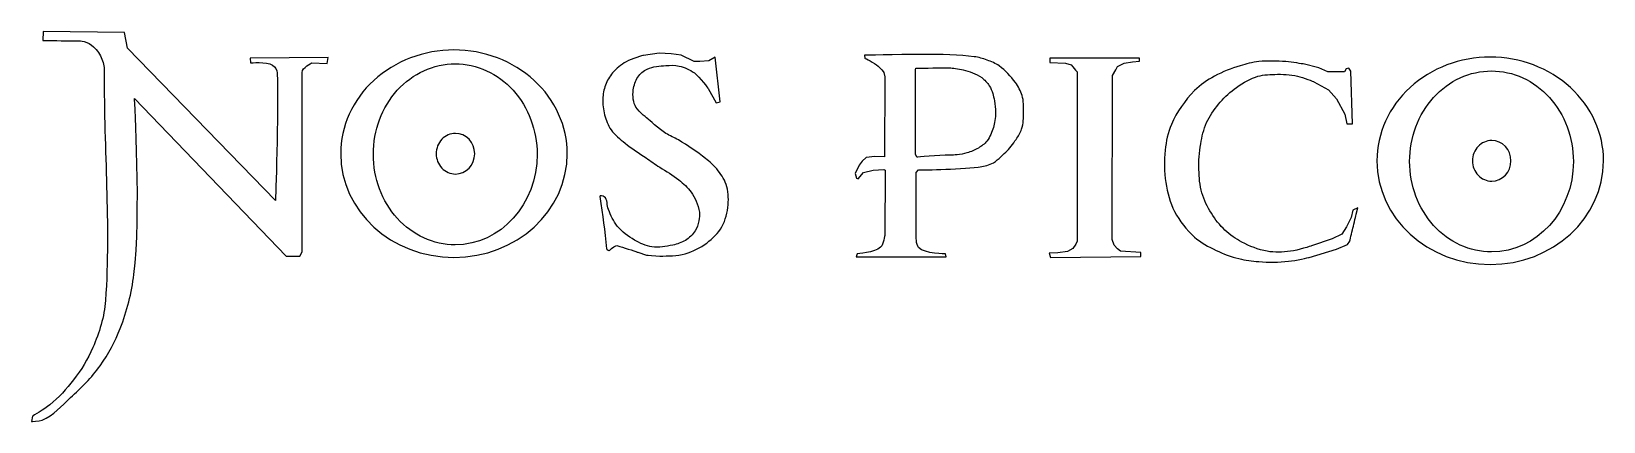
# Model space of a CAD drawing. Extents: x 9 to 247, y 232 to 291.
import ezdxf

# ---------------------------------------------------------------- set-up
doc = ezdxf.new("R2010")
doc.units = 0
doc.layers.add('图层_1', color=7, linetype='CONTINUOUS')

msp = doc.modelspace()

# ---------------------------------------------------------------- linework, layer by layer
at = {"layer": '图层_1', "color": 7}
for points in [[(10.847078, 290.999476), (10.757678, 289.656406)], [(45.956566, 265.473381), (23.565165, 288.491619), (23.117647, 290.820676), (10.847078, 290.999476)], [(103.95043, 287.730425), (101.57693, 287.372307)], [(111.3846, 282.356591), (112.59383, 280.206851), (113.17571, 280.386168), (112.41452, 287.103588), (111.474, 286.566153), (110.08598, 286.476753), (109.23486, 286.476753), (107.26444, 287.417264), (105.7865, 287.641023), (103.95043, 287.730425)], [(51.420316, 286.252994), (53.748856, 286.163074), (53.928166, 287.058626), (42.105636, 286.969226), (42.195036, 286.252474)], [(134.99453, 287.398145), (135.06743, 286.956829)], [(142.91033, 271.987737), (142.70207, 272.455408), (142.70207, 285.176059), (142.75427, 285.435991)], [(143.72856, 287.530435), (143.72888, 287.530437)], [(202.94182, 283.393696), (205.13599, 282.184467), (206.39018, 280.795921), (207.64385, 278.51234), (207.91256, 277.034394), (208.76367, 277.034394), (208.53992, 285.005484), (208.22625, 285.453518), (207.82317, 285.364118), (207.55444, 284.916083), (206.39018, 284.871123), (205.0466, 284.916083), (203.70301, 285.498477), (201.3295, 286.080353)], [(137.90756, 284.81329), (138.07655, 284.155966), (138.00725, 272.039393), (136.57426, 272.076083), (135.25134, 271.928805), (134.66327, 271.414625), (134.18578, 270.789857), (133.59822, 269.540837), (133.81836, 268.805999), (134.0385, 268.732099), (134.84724, 269.687597), (136.31691, 270.055016), (137.93335, 270.128916), (138.15401, 270.055016), (138.08061, 260.208073)], [(24.640034, 280.878645), (47.568866, 257.054263), (49.629206, 257.054263), (49.987326, 257.681093)], [(142.82709, 260.135213), (142.82009, 269.694831), (143.18751, 270.062767)], [(209.34555, 263.375279), (209.56983, 264.31579), (208.85307, 264.002631), (208.58437, 262.882803), (207.86812, 261.449823), (207.19633, 260.374953), (205.71839, 259.658713), (202.58369, 258.583843)], [(202.22506, 256.837183), (206.34522, 258.091363), (208.04692, 258.807603), (208.3606, 259.300083)], [(100.72634, 257.636653), (102.06993, 257.188623)], [(133.8881, 257.371553), (133.76976, 256.949363), (147.37565, 256.948843), (147.26558, 257.393263)], [(9.234773, 232.87175), (9.055456, 232.0656)]]:
    msp.add_lwpolyline(points, dxfattribs=at)
for points in [[(72.938896, 288.198097)], [(73.129066, 286.108302)], [(146.92197, 285.491281)], [(163.00884, 286.940809), (163.00884, 286.294854), (165.39888, 286.230254), (166.23862, 285.971872), (166.497, 285.648377), (166.88458, 285.131613), (167.14296, 284.873231), (167.14296, 284.227276), (167.14296, 259.292363), (166.94917, 258.840203), (166.497, 258.194243), (165.72186, 257.741563), (164.23616, 257.547773), (162.94425, 257.483173), (163.13803, 256.837223), (176.76821, 256.966413), (176.76821, 257.612363), (173.73222, 257.806673), (173.28005, 258.129653), (172.76329, 258.711013), (172.44031, 259.550753), (172.50491, 284.356467), (173.02169, 285.196725), (173.28006, 285.71349), (174.24899, 286.230254), (175.54091, 286.424041), (176.57444, 286.488641), (176.57444, 286.94081)], [(196.67035, 286.529941)], [(229.61305, 287.123227)], [(229.80323, 285.033432)], [(73.160586, 275.594732)], [(229.83475, 274.519862)]]:
    msp.add_lwpolyline(points, close=True, dxfattribs=at)
for points in [[(10.757678, 289.656406), (10.757678, 289.656406), (13.385169, 289.607206), (14.698522, 289.567006)], [(14.698522, 289.567006), (15.47497, 289.543206), (16.27953, 289.688349), (17.027062, 289.477086)], [(17.027062, 289.477086), (17.554474, 289.328036), (18.058135, 289.043554), (18.46005, 288.670934)], [(18.46005, 288.670934), (19.012621, 288.158644), (19.431997, 287.489088), (19.714237, 286.790429)], [(72.938896, 288.198097), (68.395348, 288.198048), (64.037914, 286.54655), (60.825181, 283.606914)], [(85.052609, 283.606913), (81.839877, 286.546549), (77.482443, 288.198047), (72.938896, 288.198097)], [(19.714237, 286.790429), (19.964291, 286.171449), (20.078055, 285.487049), (20.072355, 284.819489)], [(42.195036, 286.252474), (42.195036, 286.252474), (44.569696, 286.487756), (45.509046, 285.894356)], [(45.509046, 285.894356), (45.894326, 285.650967), (46.211676, 285.185606), (46.225276, 284.730086)], [(49.987326, 284.819489), (49.990126, 285.495029), (51.420316, 286.252994), (51.420316, 286.252994)], [(64.373762, 282.101467), (66.695792, 284.66704), (69.845183, 286.108348), (73.129066, 286.108302)], [(73.129066, 286.108302), (76.412858, 286.108195), (79.562115, 284.666819), (81.884032, 282.101263)], [(98.979683, 286.431796), (98.206273, 285.990077), (97.497023, 285.408451), (96.919853, 284.730091)], [(101.57693, 287.372307), (101.57693, 287.372307), (99.779273, 286.888456), (98.979683, 286.431796)], [(100.72634, 284.103257), (101.08068, 284.618107), (101.59507, 285.043706), (102.15933, 285.312486)], [(102.15933, 285.312486), (103.02363, 285.724185), (104.02548, 285.781141), (104.98034, 285.849921)], [(104.98034, 285.849921), (105.65101, 285.898221), (106.34166, 285.915901), (106.99573, 285.760001)], [(106.99573, 285.760001), (107.80809, 285.566311), (108.60722, 285.225139), (109.27982, 284.730089)], [(143.72888, 287.530437), (139.66349, 287.520007), (134.99453, 287.398145), (134.99453, 287.398145)], [(135.06743, 286.956829), (135.06743, 286.956829), (136.46233, 286.255245), (137.05904, 285.76207)], [(137.05904, 285.76207), (137.38609, 285.491767), (137.90756, 284.81329), (137.90756, 284.81329)], [(142.75427, 285.435991), (142.75427, 285.435991), (144.67834, 285.491361), (146.92197, 285.491281)], [(151.56529, 287.18472), (149.47377, 287.461464), (146.51016, 287.537574), (143.72856, 287.530435)], [(146.92197, 285.491285), (147.2425, 285.491277), (147.56979, 285.490368), (147.89865, 285.487685)], [(147.89865, 285.487685), (148.22223, 285.485185), (149.25846, 285.325463), (149.9254, 285.176076)], [(153.54915, 286.670539), (152.90745, 286.905202), (152.24262, 287.095096), (151.56529, 287.18472)], [(155.38625, 285.788939), (154.83497, 286.185785), (154.18709, 286.437234), (153.54915, 286.670539)], [(157.81142, 283.290384), (157.1329, 284.232006), (156.32822, 285.110876), (155.38625, 285.788939)], [(191.79107, 285.811676), (190.46802, 285.398656), (189.15233, 284.915449), (187.93962, 284.24433)], [(194.61208, 286.438511), (193.65445, 286.333391), (192.71069, 286.098756), (191.79107, 285.811676)], [(196.67035, 286.529981), (195.98226, 286.536981), (195.29465, 286.513441), (194.61208, 286.438511)], [(198.73224, 286.438471), (198.04719, 286.485471), (197.35846, 286.522961), (196.67035, 286.529941)], [(201.3295, 286.080353), (201.3295, 286.080353), (199.6042, 286.378621), (198.73224, 286.438471)], [(229.61305, 287.123227), (225.069412, 287.123304), (220.711845, 285.471862), (217.498999, 282.532212)], [(241.726772, 282.532047), (238.514036, 285.471683), (234.156599, 287.12318), (229.61305, 287.123227)], [(20.072355, 284.819489), (19.969993, 272.747282), (21.05035, 262.179568), (20.251672, 250.336843)], [(46.225276, 284.730086), (46.410476, 278.541202), (45.956566, 265.473381), (45.956566, 265.473381)], [(49.987326, 257.681093), (49.987326, 257.681093), (49.945526, 274.75198), (49.987326, 284.819489)], [(60.825181, 283.606914), (57.612447, 280.667278), (55.807586, 276.680305), (55.807646, 272.523084)], [(90.070143, 272.523084), (90.070203, 276.680304), (88.265342, 280.667277), (85.052609, 283.606913)], [(95.844983, 282.894028), (95.593743, 282.225318), (95.469223, 281.503076), (95.441913, 280.789247)], [(96.919853, 284.730091), (96.460303, 284.189962), (96.094403, 283.557897), (95.844983, 282.894028)], [(100.05455, 282.177276), (100.1681, 282.847546), (100.34092, 283.543248), (100.72634, 284.103257)], [(109.27982, 284.730089), (110.13145, 284.10327), (111.3846, 282.356591), (111.3846, 282.356591)], [(149.9254, 285.176076), (150.40136, 285.069465), (150.87604, 284.942968), (151.32842, 284.760597)], [(151.32842, 284.760597), (151.81699, 284.563634), (152.31323, 284.353308), (152.73143, 284.032993)], [(152.73143, 284.032993), (153.17914, 283.690098), (153.5635, 283.25637), (153.87452, 282.786041)], [(158.8403, 281.306009), (158.63214, 282.021333), (158.24695, 282.685963), (157.81142, 283.290384)], [(187.93962, 284.24433), (186.84491, 283.63851), (185.7682, 282.945558), (184.89433, 282.050148)], [(190.89501, 282.273867), (191.88565, 283.014387), (192.94857, 283.711931), (194.11962, 284.109931)], [(194.11962, 284.109931), (195.04707, 284.425141), (196.05143, 284.483717), (197.03055, 284.513007)], [(197.03055, 284.513007), (198.18295, 284.547507), (199.35019, 284.479187), (200.47892, 284.24429)], [(200.47892, 284.24429), (201.32933, 284.0673), (202.94182, 283.393696), (202.94182, 283.393696)], [(221.047913, 281.026605), (223.369947, 283.592178), (226.519344, 285.033484), (229.80323, 285.033432)], [(229.80323, 285.033432), (233.087021, 285.033323), (236.236276, 283.591946), (238.558192, 281.02639)], [(24.550634, 254.277683), (25.66022, 263.075036), (24.640034, 280.878645), (24.640034, 280.878645)], [(60.747396, 272.428), (60.747283, 276.056228), (62.051731, 279.535894), (64.373762, 282.101467)], [(81.884032, 282.101263), (84.205949, 279.535706), (85.510326, 276.056128), (85.510213, 272.428)], [(95.441913, 280.789247), (95.411513, 279.993617), (95.505913, 279.185207), (95.710633, 278.415748)], [(100.05455, 280.744289), (99.97805, 281.215809), (99.97475, 281.706297), (100.05455, 282.177276)], [(100.45762, 279.535577), (100.23204, 279.895587), (100.1226, 280.324929), (100.05455, 280.744289)], [(153.87452, 282.786041), (154.10542, 282.436872), (154.28277, 282.046006), (154.39387, 281.642441)], [(154.39387, 281.642441), (154.47707, 281.340001), (154.57665, 280.89794), (154.6383, 280.520029)], [(154.6383, 280.520029), (154.7331, 279.938742), (154.84136, 279.352419), (154.83053, 278.763547)], [(159.06044, 278.807453), (159.07114, 279.64346), (159.07384, 280.503236), (158.8403, 281.306009)], [(184.89433, 282.050148), (183.45418, 280.57448), (182.23886, 278.828565), (181.40101, 276.944517)], [(188.52151, 279.989769), (189.21938, 280.837408), (190.01558, 281.616488), (190.89501, 282.273867)], [(217.498999, 282.532212), (214.286153, 279.592563), (212.48122, 275.605518), (212.48128, 271.448215)], [(217.42154, 271.35313), (217.421427, 274.981362), (218.725878, 278.461031), (221.047913, 281.026605)], [(238.558192, 281.02639), (240.880107, 278.460834), (242.184483, 274.981257), (242.18437, 271.35313)], [(246.74431, 271.448215), (246.74437, 275.605437), (244.939507, 279.592412), (241.726772, 282.532047)], [(95.710633, 278.415748), (95.923773, 277.614499), (96.222513, 276.812569), (96.695583, 276.13165)], [(102.29369, 277.743955), (102.29369, 277.743955), (100.91163, 278.811018), (100.45762, 279.535577)], [(154.83053, 278.763547), (154.81623, 277.988143), (154.68075, 277.093588), (154.49257, 276.461879)], [(158.76641, 276.235517), (159.03495, 277.055578), (159.04932, 277.944604), (159.06044, 278.807453)], [(186.73039, 277.213194), (187.18147, 278.218003), (187.82143, 279.13947), (188.52151, 279.989769)], [(96.695583, 276.13165), (97.249793, 275.33394), (98.050363, 274.734025), (98.800363, 274.116786)], [(104.98034, 275.594216), (104.02006, 276.221485), (102.29369, 277.743955), (102.29369, 277.743955)], [(154.49257, 276.461879), (154.31541, 275.866788), (153.97642, 275.020253), (153.5102, 274.429962)], [(157.93183, 274.692459), (158.28113, 275.170996), (158.58203, 275.672473), (158.76641, 276.235517)], [(181.40101, 276.944517), (180.85813, 275.723788), (180.60668, 274.376669), (180.46102, 273.048631)], [(185.83485, 273.989102), (186.0239, 275.088451), (186.27355, 276.195555), (186.73039, 277.213194)], [(71.100423, 274.695149), (70.554025, 274.119096), (70.247061, 273.337775), (70.247066, 272.523084)], [(73.160586, 275.594732), (72.38789, 275.594794), (71.646821, 275.271202), (71.100423, 274.695149)], [(76.073583, 272.523084), (76.073593, 274.219382), (74.769446, 275.594557), (73.160586, 275.594732)], [(98.800363, 274.116786), (99.801263, 273.293036), (100.91253, 272.613095), (101.98001, 271.877646)], [(106.86137, 274.609263), (106.25485, 274.974043), (105.57289, 275.207156), (104.98034, 275.594216)], [(110.98153, 271.78773), (109.67934, 272.824449), (108.28773, 273.751394), (106.86137, 274.609263)], [(152.21674, 273.375246), (151.68315, 273.052001), (151.09413, 272.81783), (150.49695, 272.637306)], [(153.5102, 274.429962), (153.16532, 273.993302), (152.69266, 273.663551), (152.21674, 273.375246)], [(156.3619, 272.741674), (156.96984, 273.257856), (157.46162, 274.048304), (157.93183, 274.692459)], [(185.56613, 270.137657), (185.52993, 271.424046), (185.61673, 272.720823), (185.83485, 273.989102)], [(227.774588, 273.620279), (227.22819, 273.044227), (226.921225, 272.262905), (226.92123, 271.448215)], [(229.83475, 274.519862), (229.062054, 274.519924), (228.320985, 274.196332), (227.774588, 273.620279)], [(232.74775, 271.448215), (232.74776, 273.144514), (231.44361, 274.519689), (229.83475, 274.519862)], [(55.807646, 272.523084), (55.807836, 263.866323), (63.477669, 256.848696), (72.938896, 256.848593)], [(64.373926, 262.754866), (62.05191, 265.320327), (60.747406, 268.799861), (60.747396, 272.428)], [(70.247066, 272.523084), (70.247061, 271.708394), (70.554026, 270.927072), (71.100424, 270.35102)], [(72.938896, 256.848593), (82.400121, 256.848697), (90.069953, 263.866324), (90.070143, 272.523084)], [(85.510213, 272.428), (85.510192, 264.873013), (79.967029, 258.748436), (73.129066, 258.748213)], [(73.160586, 269.451437), (74.769445, 269.451612), (76.073593, 270.826787), (76.073583, 272.523084)], [(101.98001, 271.877646), (102.66189, 271.407856), (103.35171, 270.94892), (104.04035, 270.4891)], [(112.68323, 270.220384), (112.19709, 270.819063), (111.58487, 271.30739), (110.98153, 271.78773)], [(147.90899, 272.309681), (146.21176, 272.277961), (142.91033, 271.987737), (142.91033, 271.987737)], [(149.0004, 272.361871), (148.64137, 272.301061), (148.27308, 272.316491), (147.90899, 272.309681)], [(150.49695, 272.637306), (150.01144, 272.490539), (149.4813, 272.443344), (149.0004, 272.361871)], [(152.20608, 270.510285), (152.90741, 270.599495), (153.61602, 270.741342), (154.26384, 271.024466)], [(154.26384, 271.024466), (154.96109, 271.329193), (155.78186, 272.249166), (156.3619, 272.741674)], [(180.46102, 273.048631), (180.28359, 271.430952), (180.29483, 269.774463), (180.55042, 268.167275)], [(212.48128, 271.448215), (212.48147, 262.791268), (220.15162, 255.773563), (229.61305, 255.773723)], [(221.048078, 261.679988), (218.726056, 264.24545), (217.42155, 267.724987), (217.42154, 271.35313)], [(226.92123, 271.448215), (226.921225, 270.633524), (227.228189, 269.852203), (227.774587, 269.27615)], [(229.61305, 255.773723), (239.074281, 255.773821), (246.74412, 262.79145), (246.74431, 271.448215)], [(242.18437, 271.35313), (242.184349, 263.798146), (236.64119, 257.673571), (229.80323, 257.673343)], [(229.83475, 268.376567), (231.443611, 268.37674), (232.74776, 269.751916), (232.74775, 271.448215)], [(71.100424, 270.35102), (71.646821, 269.774967), (72.38789, 269.451375), (73.160586, 269.451437)], [(104.04035, 270.4891), (105.00789, 269.843071), (106.05027, 269.299615), (106.95128, 268.563636)], [(114.07126, 267.891844), (113.78755, 268.749863), (113.2529, 269.518844), (112.68323, 270.220384)], [(143.18751, 270.062767), (143.18751, 270.062767), (149.19287, 270.126997), (152.20608, 270.510285)], [(186.01365, 266.599889), (185.68506, 267.742258), (185.59956, 268.949438), (185.56613, 270.137657)], [(227.774587, 269.27615), (228.320985, 268.700097), (229.062054, 268.376505), (229.83475, 268.376567)], [(95.665673, 266.01082), (95.488563, 266.14864), (94.959563, 266.277549), (94.993873, 266.05578)], [(106.95128, 268.563636), (107.62162, 268.016087), (108.26802, 267.420012), (108.78735, 266.727573)], [(108.78735, 266.727573), (109.10401, 266.305353), (109.34531, 265.826096), (109.54854, 265.339027)], [(114.38494, 264.801593), (114.47564, 265.832902), (114.39624, 266.908895), (114.07126, 267.891844)], [(180.55042, 268.167275), (180.7907, 266.656346), (181.18826, 265.135814), (181.89401, 263.778396)], [(187.44716, 263.509638), (186.84731, 264.473627), (186.3275, 265.50875), (186.01365, 266.599889)], [(94.993873, 266.05578), (95.453693, 263.083693), (95.692233, 261.004823), (96.023783, 258.129133)], [(96.292503, 264.085357), (96.027583, 264.706256), (96.198403, 265.596231), (95.665673, 266.01082)], [(97.636093, 261.577503), (97.031853, 262.308429), (96.664663, 263.213087), (96.292503, 264.085357)], [(109.54854, 265.339027), (109.77043, 264.807247), (109.97774, 264.25501), (110.04102, 263.68228)], [(113.44443, 261.487583), (114.00709, 262.488542), (114.28436, 263.657744), (114.38494, 264.801593)], [(73.129066, 258.748213), (69.845264, 258.748167), (66.695943, 260.189404), (64.373926, 262.754866)], [(100.23335, 259.472723), (99.269813, 260.032583), (98.346123, 260.718603), (97.636093, 261.577503)], [(109.95162, 262.383652), (109.84254, 261.856602), (109.70464, 261.313863), (109.41418, 260.860743)], [(110.04102, 263.68228), (110.08872, 263.250981), (110.03902, 262.808571), (109.95162, 262.383652)], [(111.16085, 259.024683), (112.0585, 259.693913), (112.89579, 260.511543), (113.44443, 261.487583)], [(181.89401, 263.778396), (182.64472, 262.334507), (183.6824, 261.013553), (184.89434, 259.927473)], [(189.50698, 260.957343), (188.70833, 261.704123), (188.02482, 262.581299), (187.44716, 263.509638)], [(208.85307, 261.270503), (209.02255, 261.970838), (209.34555, 263.375279), (209.34555, 263.375279)], [(229.80323, 257.673343), (226.519425, 257.673291), (223.370099, 259.114526), (221.048078, 261.679988)], [(102.87556, 258.442803), (101.93994, 258.577613), (101.05068, 258.997823), (100.23335, 259.472723)], [(107.93624, 259.427763), (107.3571, 259.062153), (106.67903, 258.861043), (106.01077, 258.711013)], [(109.41418, 260.860743), (109.04388, 260.283073), (108.51647, 259.794063), (107.93624, 259.427763)], [(138.08061, 260.208073), (138.08061, 260.208073), (137.91214, 258.842593), (137.44964, 258.404563)], [(143.18831, 258.341003), (142.76333, 258.778823), (142.82709, 260.135213), (142.82709, 260.135213)], [(184.89434, 259.927473), (185.84767, 259.073143), (187.01104, 258.469593), (188.16339, 257.912093)], [(192.05979, 259.165723), (191.13817, 259.646483), (190.26625, 260.247393), (189.50698, 260.957343)], [(195.86627, 257.777693), (194.53627, 258.012653), (193.25726, 258.541073), (192.05979, 259.165723)], [(208.3606, 259.300083), (208.3606, 259.300083), (208.69383, 260.612473), (208.85307, 261.270503)], [(96.023783, 258.129133), (96.042283, 257.968733), (96.426863, 257.860413), (96.426863, 257.860413)], [(96.426863, 257.860413), (96.426863, 257.860413), (97.007613, 258.529653), (97.412333, 258.621603)], [(97.412333, 258.621603), (97.620753, 258.668903), (97.832563, 258.542003), (98.039173, 258.487253)], [(98.039173, 258.487253), (98.947333, 258.246743), (100.72634, 257.636653), (100.72634, 257.636653)], [(102.06993, 257.188623), (102.06993, 257.188623), (103.38206, 257.046143), (104.04035, 257.054263)], [(106.01077, 258.711013), (104.98748, 258.481253), (103.9136, 258.293233), (102.87556, 258.442803)], [(104.04035, 257.054263), (105.32957, 257.070163), (106.65057, 257.062263), (107.89128, 257.412383)], [(107.89128, 257.412383), (109.0605, 257.742853), (110.18675, 258.298463), (111.16085, 259.024683)], [(137.44964, 258.404563), (136.55223, 257.554643), (133.8881, 257.371553), (133.8881, 257.371553)], [(147.26558, 257.393263), (147.26558, 257.393263), (144.16013, 257.339863), (143.18831, 258.341003)], [(188.16339, 257.912093), (189.26438, 257.379443), (190.42626, 256.958673), (191.61176, 256.657903)], [(199.40405, 257.777693), (198.23384, 257.631663), (197.02757, 257.572533), (195.86627, 257.777693)], [(199.13532, 256.254783), (200.17841, 256.357403), (202.22506, 256.837183), (202.22506, 256.837183)], [(202.58369, 258.583843), (202.58369, 258.583843), (200.48902, 257.913083), (199.40405, 257.777693)], [(191.61176, 256.657903), (192.59194, 256.409223), (193.60327, 256.280233), (194.61209, 256.210383)], [(194.61209, 256.210383), (196.11625, 256.106233), (197.6348, 256.107203), (199.13532, 256.254783)], [(22.490812, 246.127283), (23.507352, 248.738653), (24.199971, 251.497453), (24.550634, 254.277683)], [(20.251672, 250.336843), (20.087286, 247.899343), (19.298472, 245.475233), (18.338094, 243.211183)], [(19.44552, 240.484733), (20.688973, 242.223103), (21.715487, 244.135563), (22.490812, 246.127283)], [(18.338094, 243.211183), (17.598048, 241.466563), (16.562417, 239.843063), (15.414758, 238.33499)], [(14.96724, 235.64833), (16.579743, 237.14074), (18.167251, 238.69769), (19.44552, 240.484733)], [(15.414758, 238.33499), (14.36611, 236.95703), (13.162112, 235.68221), (11.832031, 234.57346)], [(10.667761, 232.2444), (12.358174, 232.93955), (13.625831, 234.40682), (14.96724, 235.64833)], [(11.832031, 234.57346), (11.036966, 233.9107), (9.234773, 232.87175), (9.234773, 232.87175)], [(9.055456, 232.0656), (9.055456, 232.0656), (10.167692, 232.0388), (10.667761, 232.2444)]]:
    msp.add_open_spline(points, degree=3, dxfattribs=at)

doc.saveas('drawing.dxf')
